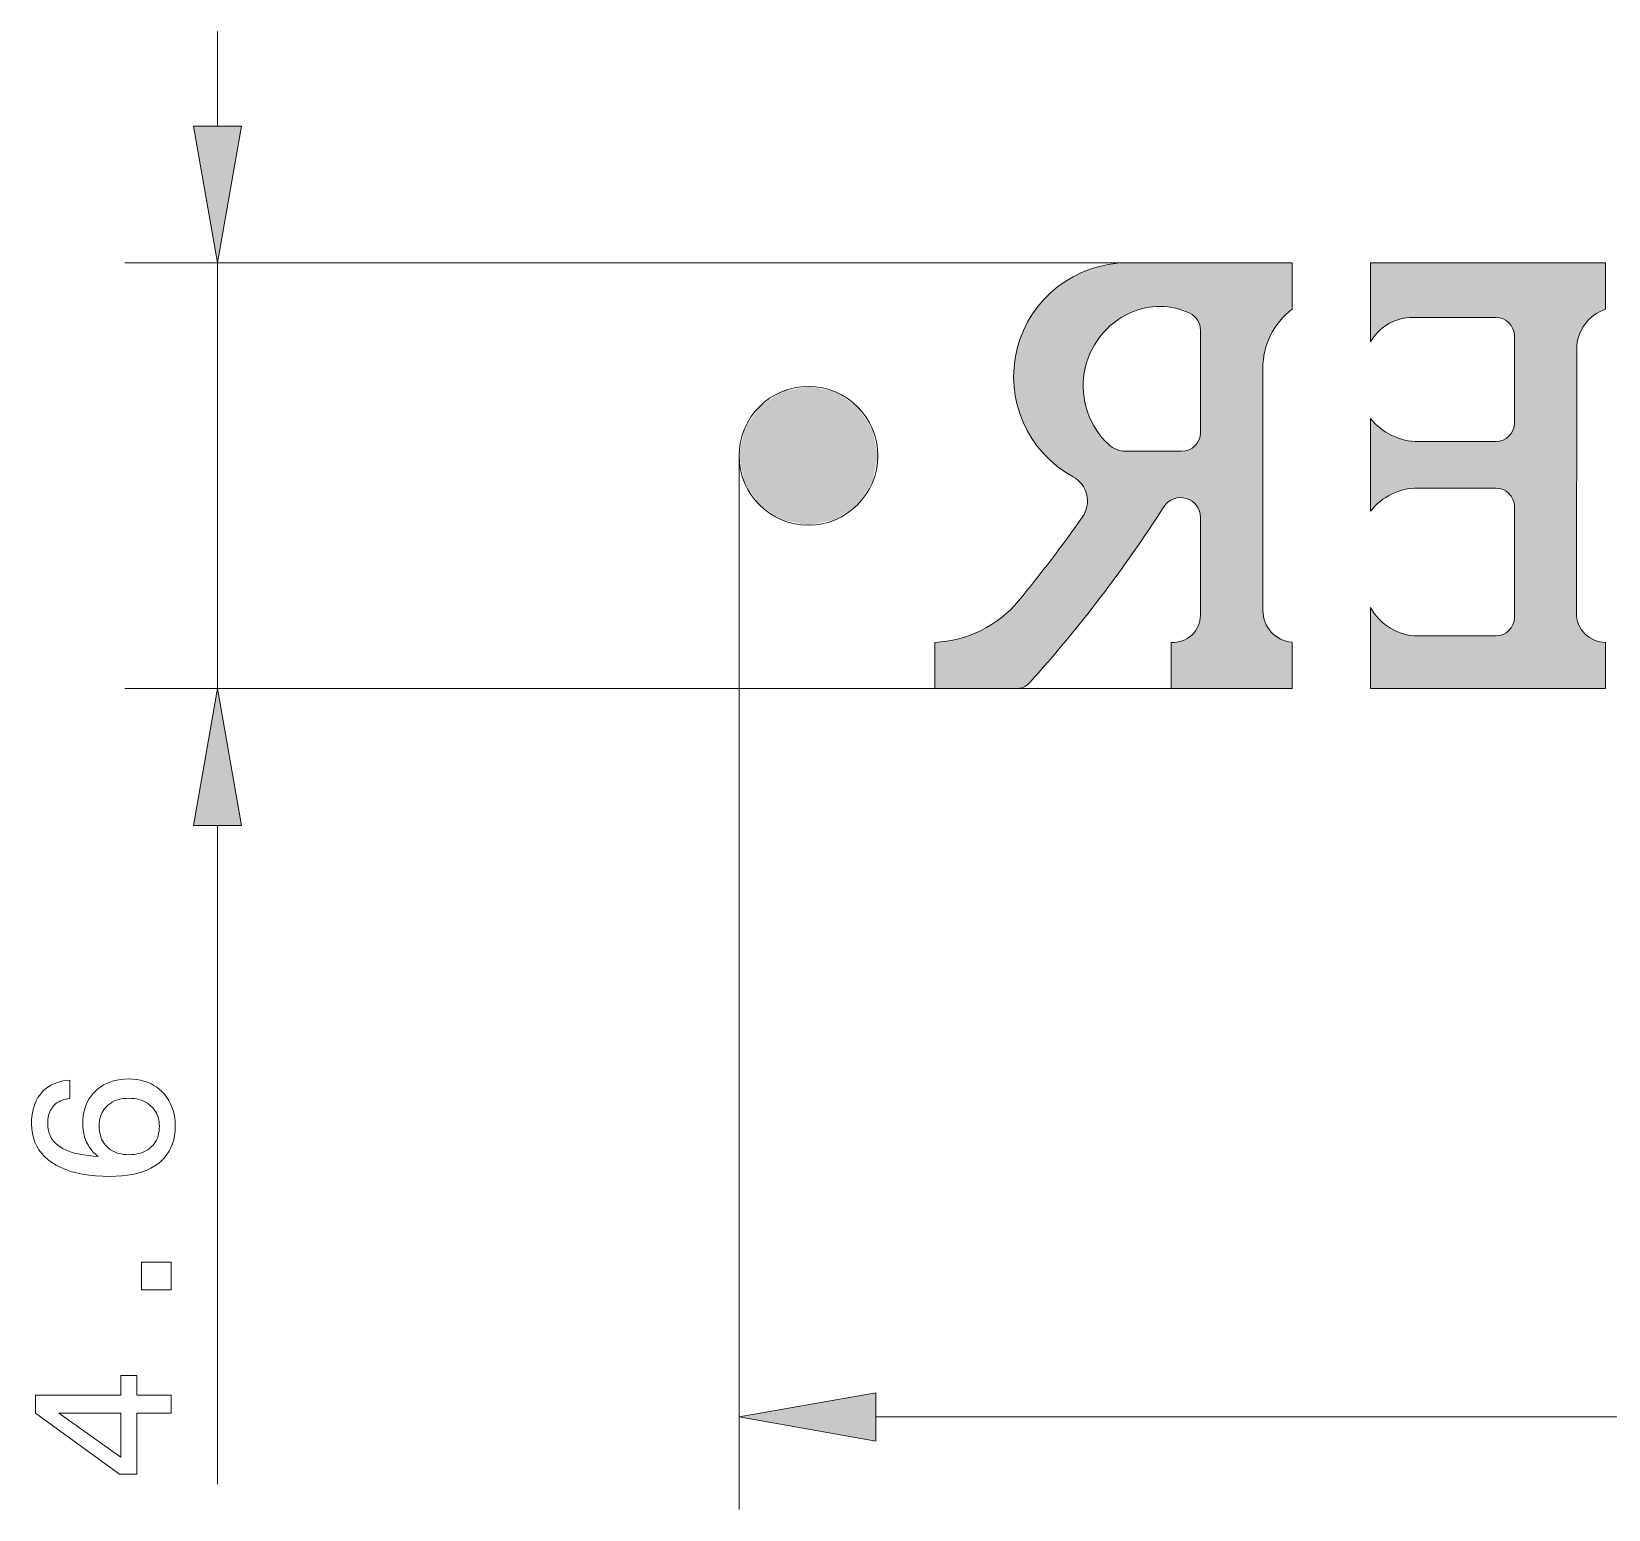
# Model space of a CAD drawing. Extents: x 0 to 297, y 0 to 420.
# Drawn here: x 147.32 to 181.41, y 343.66 to 375.59 of the extents above; entities that cross this region are included whole.
import ezdxf

# ---------------------------------------------------------------- set-up
doc = ezdxf.new("R2010")
doc.units = 0

msp = doc.modelspace()

# ---------------------------------------------------------------- linework, layer by layer
at = {"color": 7, "lineweight": 13, "ltscale": 0.05114}
msp.add_line((151.341, 373.549), (151.341, 375.595), dxfattribs=at)
at = {"color": 7, "lineweight": 13}
for p, q in [((171.011, 370.595), (149.341, 370.595)), ((162.615, 366.427), (162.615, 343.656)), ((171.957, 361.395), (149.341, 361.395)), ((165.569, 345.656), (275.057, 345.656))]:
    msp.add_line(p, q, dxfattribs=at)
at = {"color": 7, "lineweight": 13, "ltscale": 0.23}
msp.add_line((151.341, 361.395), (151.341, 370.595), dxfattribs=at)
at = {"color": 7, "lineweight": 18, "ltscale": 0.088949}
msp.add_line((174.569, 370.595), (171.011, 370.595), dxfattribs=at)
at = {"color": 7, "lineweight": 18, "ltscale": 0.025}
for p, q in [((174.569, 369.595), (174.569, 370.595)), ((181.347, 369.595), (181.347, 370.595)), ((166.848, 361.395), (166.848, 362.395)), ((171.957, 361.395), (171.957, 362.395)), ((174.569, 361.395), (174.569, 362.395)), ((181.347, 361.395), (181.347, 362.395))]:
    msp.add_line(p, q, dxfattribs=at)
at = {"color": 7, "lineweight": 18, "ltscale": 0.04267}
msp.add_line((176.268, 370.595), (176.268, 368.888), dxfattribs=at)
at = {"color": 7, "lineweight": 18, "ltscale": 0.126993}
for p, q in [((176.268, 370.595), (181.347, 370.595)), ((176.268, 361.395), (181.347, 361.395))]:
    msp.add_line(p, q, dxfattribs=at)
at = {"color": 7, "lineweight": 18, "ltscale": 0.045094}
msp.add_line((177.172, 369.417), (178.975, 369.417), dxfattribs=at)
at = {"color": 7, "lineweight": 18, "ltscale": 0.055546}
msp.add_line((172.588, 369.145), (172.588, 366.923), dxfattribs=at)
at = {"color": 7, "lineweight": 18, "ltscale": 0.04713}
msp.add_line((179.375, 369.017), (179.375, 367.132), dxfattribs=at)
at = {"color": 7, "lineweight": 18, "ltscale": 0.142591}
msp.add_line((180.723, 368.73), (180.715, 363.026), dxfattribs=at)
at = {"color": 7, "lineweight": 18, "ltscale": 0.130804}
msp.add_line((173.938, 363.085), (173.938, 368.317), dxfattribs=at)
at = {"color": 7, "lineweight": 18, "ltscale": 0.05}
msp.add_line((176.268, 367.232), (176.268, 365.232), dxfattribs=at)
at = {"color": 7, "lineweight": 18, "ltscale": 0.030323}
msp.add_line((172.188, 366.523), (170.975, 366.523), dxfattribs=at)
at = {"color": 7, "lineweight": 18, "ltscale": 0.041825}
msp.add_line((178.975, 366.732), (177.302, 366.732), dxfattribs=at)
at = {"color": 7, "lineweight": 18, "ltscale": 0.04222}
msp.add_line((178.975, 365.728), (177.287, 365.728), dxfattribs=at)
at = {"color": 7, "lineweight": 18, "ltscale": 0.052787}
msp.add_line((172.588, 365.096), (172.588, 362.984), dxfattribs=at)
at = {"color": 7, "lineweight": 18, "ltscale": 0.059834}
msp.add_line((179.375, 365.328), (179.375, 362.935), dxfattribs=at)
at = {"color": 7, "lineweight": 18, "ltscale": 0.043821}
msp.add_line((176.268, 363.148), (176.268, 361.395), dxfattribs=at)
at = {"color": 7, "lineweight": 18, "ltscale": 0.042129}
msp.add_line((177.29, 362.535), (178.975, 362.535), dxfattribs=at)
at = {"color": 7, "lineweight": 18, "ltscale": 0.043904}
msp.add_line((166.848, 361.395), (168.604, 361.395), dxfattribs=at)
at = {"color": 7, "lineweight": 18, "ltscale": 0.065295}
msp.add_line((171.957, 361.395), (174.569, 361.395), dxfattribs=at)
at = {"color": 7, "lineweight": 13, "ltscale": 0.355972}
msp.add_line((151.341, 344.202), (151.341, 358.44), dxfattribs=at)
at = {"color": 7, "lineweight": 13}
for points in [[(150.82, 373.549), (151.341, 370.595), (151.862, 373.549)], [(151.862, 358.44), (151.341, 361.395), (150.82, 358.44)], [(148.153, 352.934), (148.153, 352.537), (148.107, 352.532), (148.064, 352.524), (148.022, 352.513), (147.983, 352.5), (147.946, 352.485), (147.912, 352.468), (147.879, 352.448), (147.849, 352.426), (147.821, 352.402), (147.795, 352.375), (147.772, 352.346), (147.751, 352.315), (147.733, 352.282), (147.716, 352.247), (147.703, 352.21), (147.692, 352.171), (147.683, 352.13), (147.677, 352.086), (147.673, 352.041), (147.672, 351.994), (147.675, 351.929), (147.683, 351.868), (147.696, 351.81), (147.715, 351.755), (147.74, 351.703), (147.769, 351.654), (147.804, 351.609), (147.845, 351.566), (147.891, 351.526), (147.942, 351.49), (147.999, 351.456), (148.061, 351.426), (148.129, 351.398), (148.202, 351.373), (148.281, 351.351), (148.366, 351.332), (148.456, 351.316), (148.552, 351.303), (148.653, 351.293), (148.76, 351.285), (148.728, 351.311), (148.698, 351.338), (148.67, 351.366), (148.643, 351.395), (148.617, 351.426), (148.593, 351.457), (148.571, 351.49), (148.55, 351.523), (148.531, 351.558), (148.513, 351.594), (148.497, 351.631), (148.483, 351.669), (148.47, 351.707), (148.459, 351.747), (148.45, 351.787), (148.442, 351.828), (148.437, 351.871), (148.432, 351.913), (148.43, 351.957), (148.429, 352.002), (148.432, 352.086), (148.44, 352.166), (148.453, 352.243), (148.473, 352.317), (148.497, 352.388), (148.527, 352.455), (148.563, 352.52), (148.604, 352.581), (148.65, 352.639), (148.702, 352.693), (148.758, 352.744), (148.818, 352.789), (148.881, 352.829), (148.948, 352.863), (149.018, 352.893), (149.092, 352.917), (149.169, 352.935), (149.25, 352.948), (149.334, 352.956), (149.422, 352.959), (149.51, 352.956), (149.594, 352.948), (149.675, 352.934), (149.753, 352.914), (149.827, 352.889), (149.898, 352.858), (149.965, 352.821), (150.03, 352.779), (150.091, 352.731), (150.148, 352.678), (150.201, 352.62), (150.249, 352.558), (150.291, 352.493), (150.327, 352.425), (150.358, 352.353), (150.383, 352.277), (150.402, 352.198), (150.416, 352.116), (150.425, 352.03), (150.428, 351.941), (150.424, 351.838), (150.413, 351.74), (150.395, 351.647), (150.369, 351.559), (150.336, 351.475), (150.296, 351.397), (150.249, 351.324), (150.194, 351.255), (150.132, 351.192), (150.063, 351.133), (149.987, 351.08), (149.904, 351.032), (149.815, 350.99), (149.719, 350.954), (149.617, 350.923), (149.509, 350.898), (149.394, 350.878), (149.273, 350.864), (149.145, 350.856), (149.011, 350.853), (148.853, 350.856), (148.703, 350.865), (148.56, 350.88), (148.425, 350.901), (148.296, 350.928), (148.175, 350.96), (148.062, 350.999), (147.955, 351.044), (147.856, 351.095), (147.764, 351.151), (147.68, 351.213), (147.605, 351.28), (147.539, 351.352), (147.481, 351.428), (147.433, 351.509), (147.393, 351.595), (147.362, 351.686), (147.34, 351.782), (147.327, 351.882), (147.322, 351.987), (147.324, 352.071), (147.331, 352.151), (147.342, 352.228), (147.357, 352.301), (147.376, 352.37), (147.4, 352.436), (147.428, 352.498), (147.461, 352.557), (147.498, 352.612), (147.539, 352.663), (147.584, 352.71), (147.633, 352.753), (147.686, 352.791), (147.742, 352.825), (147.801, 352.854), (147.864, 352.879), (147.931, 352.9), (148.001, 352.916), (148.075, 352.927)], [(149.426, 352.542), (149.369, 352.54), (149.314, 352.535), (149.261, 352.527), (149.211, 352.516), (149.163, 352.501), (149.117, 352.483), (149.074, 352.462), (149.033, 352.438), (148.994, 352.41), (148.958, 352.379), (148.925, 352.346), (148.895, 352.31), (148.869, 352.273), (148.846, 352.233), (148.827, 352.192), (148.811, 352.148), (148.799, 352.103), (148.79, 352.055), (148.785, 352.005), (148.783, 351.953), (148.785, 351.896), (148.79, 351.841), (148.799, 351.788), (148.811, 351.738), (148.826, 351.69), (148.845, 351.645), (148.868, 351.603), (148.894, 351.563), (148.923, 351.526), (148.956, 351.491), (148.992, 351.459), (149.03, 351.43), (149.071, 351.405), (149.115, 351.383), (149.161, 351.365), (149.21, 351.35), (149.261, 351.338), (149.315, 351.33), (149.371, 351.325), (149.43, 351.323), (149.489, 351.325), (149.546, 351.33), (149.6, 351.338), (149.652, 351.35), (149.701, 351.365), (149.747, 351.383), (149.791, 351.404), (149.833, 351.429), (149.872, 351.457), (149.909, 351.489), (149.943, 351.523), (149.973, 351.56), (149.999, 351.598), (150.022, 351.64), (150.042, 351.683), (150.058, 351.729), (150.07, 351.778), (150.079, 351.828), (150.084, 351.881), (150.086, 351.937), (150.084, 351.99), (150.079, 352.04), (150.07, 352.089), (150.057, 352.136), (150.04, 352.181), (150.02, 352.224), (149.997, 352.264), (149.969, 352.303), (149.938, 352.34), (149.904, 352.374), (149.866, 352.406), (149.826, 352.434), (149.784, 352.46), (149.74, 352.481), (149.693, 352.5), (149.644, 352.515), (149.593, 352.527), (149.54, 352.535), (149.484, 352.54)], [(150.341, 348.401), (149.698, 348.401), (149.698, 348.998), (150.341, 348.998)], [(150.341, 345.738), (149.599, 345.738), (149.599, 344.421), (149.22, 344.421), (147.409, 345.734), (147.409, 346.126), (149.253, 346.126), (149.253, 346.554), (149.599, 346.554), (149.599, 346.126), (150.341, 346.126)], [(165.569, 346.177), (162.615, 345.656), (165.569, 345.135)], [(149.253, 344.783), (149.253, 345.738), (147.91, 345.738)]]:
    msp.add_lwpolyline(points, close=True, dxfattribs=at)
at = {"color": 7, "lineweight": 18}
msp.add_lwpolyline([(177.172, 369.417), (177.107, 369.415), (177.043, 369.409), (176.98, 369.399), (176.917, 369.385), (176.855, 369.367), (176.794, 369.346), (176.735, 369.32), (176.677, 369.291), (176.621, 369.259), (176.568, 369.223), (176.517, 369.184), (176.468, 369.142), (176.422, 369.096), (176.379, 369.048), (176.339, 368.998), (176.302, 368.945), (176.268, 368.888)], dxfattribs=at)
msp.add_circle((164.115, 366.427), 1.5, dxfattribs=at)
for centre, radius, start, end in [((171.011, 368.135), 2.46, 90, 241.4171), ((171.789, 367.939), 1.735, 114.0471, 227.1347), ((171.704, 368.13), 1.525, 64.4807, 114.0471), ((172.188, 369.145), 0.4, 0, 64.4807), ((175.548, 368.317), 1.61, 127.4457, 180), ((181.636, 368.729), 0.913, 108.4461, 179.92), ((178.975, 369.017), 0.4, 0, 90), ((177.302, 368.053), 1.321, 218.4255, 270), ((178.975, 367.132), 0.4, 270, 0), ((172.188, 366.923), 0.4, 270, 360), ((170.975, 367.062), 0.539, 227.1347, 270), ((169.547, 365.448), 0.6, 325.0071, 61.4171), ((172.161, 365.096), 0.428, 0, 147.346), ((177.287, 364.434), 1.294, 90, 141.9369), ((178.975, 365.328), 0.4, 0, 90), ((147.2, 381.092), 27.878, 320.3249, 325.0071), ((147.2, 381.092), 29.218, 317.9639, 327.346), ((166.74, 364.883), 2.491, 272.4769, 320.3249), ((174.63, 363.085), 0.692, 180, 264.9145), ((177.29, 363.695), 1.16, 208.1398, 270), ((181.346, 363.025), 0.631, 179.92, 270.15), ((171.998, 362.984), 0.591, 266.0725, 360), ((178.975, 362.935), 0.4, 270, 360), ((168.604, 361.795), 0.4, 270, 317.9639)]:
    msp.add_arc(centre, radius, start, end, dxfattribs=at)
at = {"color": 7, "lineweight": 13}
for points in [[(150.82, 373.549), (151.341, 370.595), (150.82, 373.549), (151.862, 373.549)], [(151.862, 358.44), (151.341, 361.395), (151.862, 358.44), (150.82, 358.44)], [(165.569, 346.177), (162.615, 345.656), (165.569, 346.177), (165.569, 345.135)]]:
    msp.add_solid(points, dxfattribs=at)
at = {"color": 7, "lineweight": 5}
for points in [[(170.607, 370.561), (170.213, 370.462), (170.416, 368.999), (170.296, 368.822)], [(170.607, 370.561), (170.416, 368.999), (170.717, 369.302), (170.557, 369.16)], [(171.011, 370.595), (170.607, 370.561), (170.892, 369.424), (170.717, 369.302)], [(171.011, 370.595), (170.892, 369.424), (171.158, 369.554), (171.082, 369.523)], [(174.569, 370.595), (171.011, 370.595), (171.315, 369.605), (171.236, 369.582)], [(171.011, 370.595), (171.158, 369.554), (171.236, 369.582)], [(174.569, 370.595), (171.315, 369.605), (171.477, 369.638), (171.395, 369.624)], [(174.569, 370.595), (171.477, 369.638), (171.641, 369.654), (171.558, 369.648)], [(174.569, 370.595), (171.641, 369.654), (171.806, 369.652), (171.723, 369.655)], [(174.569, 370.595), (171.806, 369.652), (171.969, 369.632), (171.888, 369.644)], [(174.569, 370.595), (171.969, 369.632), (172.13, 369.594), (172.05, 369.615)], [(174.569, 370.595), (172.13, 369.594), (172.285, 369.54), (172.208, 369.569)], [(174.569, 370.595), (172.285, 369.54), (172.386, 369.493), (172.361, 369.506)], [(174.569, 370.595), (172.386, 369.493), (172.432, 369.462), (172.41, 369.478)], [(174.569, 370.595), (172.432, 369.462), (172.474, 369.425), (172.454, 369.444)], [(174.569, 370.595), (172.474, 369.425), (172.511, 369.382), (172.493, 369.404)], [(174.569, 370.595), (172.511, 369.382), (172.541, 369.334), (172.527, 369.359)], [(174.569, 370.595), (172.541, 369.334), (172.564, 369.283), (172.553, 369.309)], [(174.569, 370.595), (172.564, 369.283), (172.579, 369.229), (172.573, 369.256)], [(174.569, 370.595), (172.579, 369.229), (172.587, 369.173), (172.584, 369.201)], [(174.569, 370.595), (172.587, 369.173), (174.004, 368.772), (172.588, 369.145)], [(174.569, 370.595), (174.004, 368.772), (174.066, 368.946), (174.032, 368.86)], [(174.569, 370.595), (174.066, 368.946), (174.148, 369.111), (174.104, 369.029)], [(174.569, 370.595), (174.148, 369.111), (174.248, 369.266), (174.195, 369.19)], [(174.569, 370.595), (174.248, 369.266), (174.365, 369.409), (174.304, 369.339)], [(174.569, 370.595), (174.365, 369.409), (174.497, 369.537), (174.429, 369.474)], [(174.569, 370.595), (174.497, 369.537), (174.569, 369.595)], [(181.347, 370.595), (176.268, 370.595), (177.172, 369.417), (176.901, 369.381)], [(176.268, 370.595), (176.268, 368.888), (176.648, 369.275), (176.432, 369.107)], [(176.268, 370.595), (176.648, 369.275), (176.901, 369.381)], [(181.347, 370.595), (177.172, 369.417), (179.015, 369.415), (178.975, 369.417)], [(181.347, 370.595), (179.015, 369.415), (179.092, 369.4), (179.054, 369.409)], [(181.347, 370.595), (179.092, 369.4), (179.164, 369.37), (179.129, 369.387)], [(181.347, 370.595), (179.164, 369.37), (179.229, 369.326), (179.198, 369.35)], [(181.347, 370.595), (179.229, 369.326), (179.285, 369.271), (179.258, 369.3)], [(181.347, 370.595), (179.285, 369.271), (179.328, 369.206), (179.308, 369.239)], [(181.347, 370.595), (179.328, 369.206), (179.358, 369.133), (179.345, 369.17)], [(181.347, 370.595), (179.358, 369.133), (179.374, 369.056), (179.368, 369.095)], [(181.347, 370.595), (179.374, 369.056), (180.768, 369.01), (179.375, 369.017)], [(181.347, 370.595), (180.768, 369.01), (180.822, 369.142), (180.792, 369.077)], [(181.347, 370.595), (180.822, 369.142), (180.896, 369.263), (180.856, 369.204)], [(181.347, 370.595), (180.896, 369.263), (180.988, 369.372), (180.94, 369.319)], [(181.347, 370.595), (180.988, 369.372), (181.095, 369.464), (181.04, 369.42)], [(181.347, 370.595), (181.095, 369.464), (181.216, 369.539), (181.154, 369.504)], [(181.347, 370.595), (181.216, 369.539), (181.347, 369.595), (181.281, 369.57)], [(169.888, 365.942), (169.841, 370.299), (169.834, 365.975), (169.502, 370.077)], [(170.213, 370.462), (169.841, 370.299), (170.056, 368.009), (169.888, 365.942)], [(170.213, 370.462), (170.056, 368.009), (170.125, 368.431), (170.078, 368.222)], [(170.213, 370.462), (170.125, 368.431), (170.296, 368.822), (170.199, 368.632)], [(169.834, 365.975), (169.502, 370.077), (169.495, 366.198), (169.203, 369.803)], [(169.495, 366.198), (169.203, 369.803), (169.197, 366.474), (168.953, 369.483)], [(169.197, 366.474), (168.953, 369.483), (168.949, 366.794), (168.76, 369.126)], [(168.949, 366.794), (168.76, 369.126), (168.756, 367.152), (168.627, 368.742)], [(172.588, 369.145), (172.588, 366.923), (173.941, 363.021), (173.95, 362.957)], [(172.588, 369.145), (173.941, 363.021), (173.938, 368.317), (173.938, 363.085)], [(172.588, 369.145), (173.938, 368.317), (173.949, 368.501), (173.941, 368.409)], [(172.588, 369.145), (173.949, 368.501), (173.98, 368.683), (173.962, 368.592)], [(172.588, 369.145), (173.98, 368.683), (174.004, 368.772)], [(179.375, 369.017), (179.375, 367.132), (180.718, 362.964), (180.727, 362.903)], [(179.375, 369.017), (180.718, 362.964), (180.723, 368.73), (180.715, 363.026)], [(179.375, 369.017), (180.723, 368.73), (180.734, 368.872), (180.726, 368.801)], [(179.375, 369.017), (180.734, 368.872), (180.768, 369.01), (180.748, 368.942)], [(168.756, 367.152), (168.627, 368.742), (168.625, 367.536), (168.56, 368.342)], [(168.625, 367.536), (168.56, 368.342), (168.559, 367.936)], [(162.729, 365.853), (165.175, 367.488), (164.115, 367.927), (164.689, 367.813)], [(162.729, 365.853), (164.115, 367.927), (163.054, 367.488), (163.541, 367.813)], [(170.056, 368.009), (169.888, 365.942), (169.984, 365.86), (169.938, 365.903)], [(169.984, 365.86), (170.024, 365.812), (170.056, 368.009), (170.06, 365.76)], [(170.056, 368.009), (170.06, 365.76), (170.06, 367.796), (170.09, 365.704)], [(170.06, 367.796), (170.09, 365.704), (170.091, 367.584), (170.114, 365.646)], [(162.729, 365.853), (163.054, 367.488), (162.615, 366.427), (162.729, 367.001)], [(162.729, 365.853), (165.615, 366.427), (165.175, 367.488), (165.5, 367.001)], [(170.147, 367.378), (170.091, 367.584), (170.131, 365.585), (170.114, 365.646)], [(170.147, 367.378), (170.131, 365.585), (170.147, 365.46), (170.142, 365.523)], [(170.147, 367.378), (170.147, 365.46), (170.229, 367.18), (170.246, 363.131)], [(170.229, 367.18), (170.246, 363.131), (170.334, 366.994), (170.429, 363.367)], [(176.268, 367.232), (176.314, 365.288), (176.315, 367.175), (176.364, 365.342)], [(176.314, 365.288), (176.268, 367.232), (176.268, 365.232)], [(176.315, 367.175), (176.364, 365.342), (176.366, 367.121), (176.417, 365.393)], [(176.366, 367.121), (176.417, 365.393), (176.42, 367.07), (176.473, 365.44)], [(179.374, 367.093), (179.375, 365.328), (179.375, 367.132), (180.742, 362.843)], [(179.375, 367.132), (180.742, 362.843), (180.727, 362.903)], [(170.334, 366.994), (170.429, 363.367), (170.461, 366.822), (170.609, 363.606)], [(170.461, 366.822), (170.609, 363.606), (170.609, 366.667)], [(172.566, 365.231), (172.558, 366.77), (172.541, 366.735)], [(172.583, 365.164), (172.571, 366.807), (172.566, 365.231), (172.558, 366.77)], [(172.586, 366.884), (172.581, 366.845), (172.583, 365.164), (172.571, 366.807)], [(172.588, 365.096), (172.586, 366.884), (172.583, 365.164)], [(172.588, 365.096), (173.985, 362.834), (172.586, 366.884), (172.588, 366.923)], [(172.588, 366.923), (173.985, 362.834), (173.95, 362.957), (173.965, 362.895)], [(176.42, 367.07), (176.473, 365.44), (176.477, 367.022), (176.531, 365.485)], [(176.477, 367.022), (176.531, 365.485), (176.536, 366.977), (176.592, 365.526)], [(176.536, 366.977), (176.592, 365.526), (176.598, 366.935), (176.655, 365.564)], [(176.598, 366.935), (176.655, 365.564), (176.662, 366.898), (176.72, 365.598)], [(176.662, 366.898), (176.72, 365.598), (176.728, 366.863), (176.787, 365.628)], [(176.728, 366.863), (176.787, 365.628), (176.796, 366.833), (176.855, 365.654)], [(176.796, 366.833), (176.855, 365.654), (176.865, 366.806), (176.925, 365.677)], [(176.865, 366.806), (176.925, 365.677), (176.936, 366.784), (176.996, 365.695)], [(176.936, 366.784), (176.996, 365.695), (177.008, 366.765), (177.068, 365.71)], [(179.129, 366.762), (179.164, 365.681), (179.164, 366.779), (179.198, 365.661)], [(179.164, 366.779), (179.198, 365.661), (179.198, 366.799), (179.229, 365.637)], [(179.198, 366.799), (179.229, 365.637), (179.229, 366.823), (179.258, 365.611)], [(179.229, 366.823), (179.258, 365.611), (179.258, 366.849), (179.285, 365.582)], [(179.258, 366.849), (179.285, 365.582), (179.285, 366.878), (179.308, 365.55)], [(179.285, 366.878), (179.308, 365.55), (179.308, 366.91), (179.328, 365.517)], [(179.308, 366.91), (179.328, 365.517), (179.328, 366.943), (179.345, 365.481)], [(179.328, 366.943), (179.345, 365.481), (179.345, 366.979), (179.358, 365.444)], [(179.345, 366.979), (179.358, 365.444), (179.358, 367.016), (179.368, 365.406)], [(179.358, 367.016), (179.368, 365.406), (179.368, 367.054), (179.374, 365.367)], [(179.368, 367.054), (179.374, 365.367), (179.374, 367.093), (179.375, 365.328)], [(162.729, 365.853), (165.175, 365.367), (165.615, 366.427), (165.5, 365.853)], [(170.787, 363.846), (170.628, 366.651), (170.609, 363.606), (170.609, 366.667)], [(170.787, 363.846), (170.668, 366.62), (170.628, 366.651), (170.647, 366.635)], [(170.787, 363.846), (170.71, 366.593), (170.668, 366.62), (170.689, 366.606)], [(170.787, 363.846), (170.755, 366.57), (170.71, 366.593), (170.733, 366.581)], [(170.787, 363.846), (170.802, 366.552), (170.755, 366.57), (170.778, 366.561)], [(170.962, 364.089), (170.802, 366.552), (170.787, 363.846)], [(170.962, 364.089), (170.851, 366.538), (170.802, 366.552), (170.826, 366.544)], [(170.962, 364.089), (170.9, 366.529), (170.851, 366.538), (170.875, 366.533)], [(170.962, 364.089), (170.95, 366.524), (170.9, 366.529), (170.925, 366.526)], [(170.962, 364.089), (171.135, 364.333), (170.95, 366.524), (170.975, 366.523)], [(172.188, 366.523), (170.975, 366.523), (171.305, 364.579), (171.135, 364.333)], [(172.188, 366.523), (171.305, 364.579), (171.638, 365.075), (171.473, 364.826)], [(172.188, 366.523), (171.638, 365.075), (171.842, 365.381), (171.8, 365.326)], [(172.188, 366.523), (171.842, 365.381), (171.948, 365.467), (171.892, 365.428)], [(172.188, 366.523), (171.948, 365.467), (172.077, 365.515), (172.011, 365.496)], [(172.077, 365.515), (172.145, 365.523), (172.188, 366.523), (172.214, 365.52)], [(172.188, 366.523), (172.214, 365.52), (172.228, 366.525), (172.281, 365.506)], [(172.228, 366.525), (172.281, 365.506), (172.266, 366.531)], [(172.304, 366.541), (172.266, 366.531), (172.345, 365.482), (172.281, 365.506)], [(172.304, 366.541), (172.345, 365.482), (172.341, 366.554)], [(172.377, 366.571), (172.341, 366.554), (172.404, 365.447), (172.345, 365.482)], [(172.377, 366.571), (172.404, 365.447), (172.411, 366.591)], [(172.457, 365.404), (172.442, 366.614), (172.404, 365.447), (172.411, 366.591)], [(172.457, 365.404), (172.503, 365.352), (172.442, 366.614), (172.471, 366.641)], [(172.503, 365.352), (172.498, 366.67), (172.471, 366.641)], [(172.54, 365.294), (172.521, 366.701), (172.503, 365.352), (172.498, 366.67)], [(172.566, 365.231), (172.541, 366.735), (172.54, 365.294), (172.521, 366.701)], [(177.008, 366.765), (177.068, 365.71), (177.081, 366.751), (177.14, 365.72)], [(177.081, 366.751), (177.14, 365.72), (177.154, 366.74), (177.213, 365.726)], [(177.154, 366.74), (177.213, 365.726), (177.228, 366.734), (177.287, 365.728)], [(177.228, 366.734), (177.287, 365.728), (177.302, 366.732), (178.975, 365.728)], [(177.302, 366.732), (178.975, 365.728), (178.975, 366.732), (179.015, 365.726)], [(178.975, 366.732), (179.015, 365.726), (179.015, 366.734), (179.054, 365.721)], [(179.015, 366.734), (179.054, 365.721), (179.054, 366.74), (179.092, 365.711)], [(179.054, 366.74), (179.092, 365.711), (179.092, 366.749), (179.129, 365.698)], [(179.092, 366.749), (179.129, 365.698), (179.129, 366.762), (179.164, 365.681)], [(162.729, 365.853), (163.054, 365.367), (164.115, 364.927), (163.541, 365.042)], [(162.729, 365.853), (164.115, 364.927), (165.175, 365.367), (164.689, 365.042)], [(170.246, 363.131), (170.147, 365.46), (170.136, 365.335), (170.145, 365.397)], [(170.061, 362.896), (170.072, 365.158), (169.957, 364.988), (170.039, 365.104)], [(170.246, 363.131), (170.1, 365.214), (170.061, 362.896), (170.072, 365.158)], [(170.246, 363.131), (170.136, 365.335), (170.1, 365.214), (170.121, 365.274)], [(172.588, 365.096), (172.588, 362.984), (173.985, 362.834), (174.569, 361.395)], [(181.347, 361.395), (180.763, 362.784), (179.375, 362.935), (179.375, 365.328)], [(179.375, 365.328), (180.763, 362.784), (180.742, 362.843)], [(169.874, 364.872), (169.791, 364.756), (169.874, 362.663), (169.707, 364.641)], [(170.061, 362.896), (169.957, 364.988), (169.874, 362.663), (169.874, 364.872)], [(169.492, 362.202), (169.684, 362.432), (169.453, 364.298), (169.538, 364.412)], [(169.684, 362.432), (169.623, 364.526), (169.538, 364.412)], [(169.874, 362.663), (169.707, 364.641), (169.684, 362.432), (169.623, 364.526)], [(169.297, 361.975), (169.367, 364.184), (169.193, 363.959), (169.28, 364.071)], [(169.492, 362.202), (169.453, 364.298), (169.297, 361.975), (169.367, 364.184)], [(168.928, 363.624), (169.1, 361.75), (169.017, 363.735), (169.105, 363.847)], [(169.297, 361.975), (169.193, 363.959), (169.1, 361.75), (169.105, 363.847)], [(168.748, 363.403), (168.657, 363.293), (168.687, 361.404), (168.667, 361.4)], [(168.748, 363.403), (168.687, 361.404), (168.728, 361.414), (168.708, 361.408)], [(168.748, 363.403), (168.728, 361.414), (168.767, 361.429), (168.747, 361.421)], [(168.838, 363.513), (168.748, 363.403), (168.786, 361.438), (168.767, 361.429)], [(168.838, 363.513), (168.786, 361.438), (168.822, 361.459), (168.804, 361.448)], [(168.838, 363.513), (168.822, 361.459), (168.839, 361.471)], [(168.928, 363.624), (168.838, 363.513), (168.856, 361.484), (168.839, 361.471)], [(168.928, 363.624), (168.856, 361.484), (168.887, 361.512), (168.872, 361.497)], [(168.887, 361.512), (168.901, 361.527), (168.928, 363.624), (169.1, 361.75)], [(168.604, 361.395), (168.572, 363.195), (168.386, 363.014), (168.481, 363.102)], [(168.657, 363.293), (168.572, 363.195), (168.625, 361.395), (168.604, 361.395)], [(168.657, 363.293), (168.625, 361.395), (168.667, 361.4), (168.646, 361.397)], [(176.268, 361.395), (176.35, 363.015), (176.268, 363.148), (176.307, 363.08)], [(168.604, 361.395), (167.963, 362.713), (167.73, 362.598), (167.848, 362.652)], [(168.604, 361.395), (168.182, 362.852), (167.963, 362.713), (168.074, 362.78)], [(168.604, 361.395), (168.386, 363.014), (168.182, 362.852), (168.286, 362.93)], [(174.569, 361.395), (172.539, 362.749), (172.48, 362.643), (172.513, 362.695)], [(174.569, 361.395), (172.576, 362.864), (172.539, 362.749), (172.561, 362.805)], [(174.569, 361.395), (172.588, 362.984), (172.576, 362.864), (172.585, 362.924)], [(174.569, 361.395), (174.042, 362.719), (173.985, 362.834), (174.011, 362.775)], [(174.569, 361.395), (174.12, 362.617), (174.042, 362.719), (174.079, 362.666)], [(176.268, 361.395), (176.45, 362.895), (176.35, 363.015), (176.398, 362.953)], [(176.268, 361.395), (176.566, 362.789), (176.45, 362.895), (176.506, 362.84)], [(176.268, 361.395), (176.694, 362.7), (176.566, 362.789), (176.628, 362.742)], [(176.268, 361.395), (176.833, 362.629), (176.694, 362.7), (176.763, 362.662)], [(181.347, 361.395), (179.308, 362.713), (179.258, 362.652), (179.285, 362.681)], [(181.347, 361.395), (179.345, 362.782), (179.308, 362.713), (179.328, 362.746)], [(181.347, 361.395), (179.368, 362.857), (179.345, 362.782), (179.358, 362.819)], [(181.347, 361.395), (179.375, 362.935), (179.368, 362.857), (179.374, 362.896)], [(181.347, 361.395), (180.821, 362.675), (180.763, 362.784), (180.79, 362.728)], [(168.604, 361.395), (166.978, 362.404), (166.848, 361.395), (166.848, 362.395)], [(168.604, 361.395), (167.235, 362.442), (166.978, 362.404), (167.107, 362.42)], [(168.604, 361.395), (167.486, 362.507), (167.235, 362.442), (167.361, 362.471)], [(168.604, 361.395), (167.73, 362.598), (167.486, 362.507), (167.609, 362.549)], [(174.569, 361.395), (172.078, 362.399), (171.957, 362.395), (172.018, 362.394)], [(174.569, 361.395), (171.957, 362.395), (171.957, 361.395)], [(174.569, 361.395), (172.195, 362.428), (172.078, 362.399), (172.137, 362.41)], [(174.569, 361.395), (172.305, 362.479), (172.195, 362.428), (172.251, 362.451)], [(174.569, 361.395), (172.401, 362.552), (172.305, 362.479), (172.355, 362.513)], [(174.569, 361.395), (172.48, 362.643), (172.401, 362.552), (172.443, 362.596)], [(174.569, 361.395), (174.214, 362.531), (174.12, 362.617), (174.165, 362.572)], [(174.569, 361.395), (174.323, 362.464), (174.214, 362.531), (174.267, 362.495)], [(174.569, 361.395), (174.443, 362.418), (174.323, 362.464), (174.382, 362.438)], [(174.569, 361.395), (174.569, 362.395), (174.443, 362.418), (174.506, 362.404)], [(176.268, 361.395), (176.981, 362.577), (176.833, 362.629), (176.906, 362.6)], [(181.347, 361.395), (177.057, 362.559), (176.268, 361.395), (176.981, 362.577)], [(181.347, 361.395), (177.212, 362.538), (177.057, 362.559), (177.134, 362.545)], [(181.347, 361.395), (178.975, 362.535), (177.212, 362.538), (177.29, 362.535)], [(181.347, 361.395), (179.054, 362.543), (178.975, 362.535), (179.015, 362.537)], [(181.347, 361.395), (179.129, 362.565), (179.054, 362.543), (179.092, 362.552)], [(181.347, 361.395), (179.198, 362.602), (179.129, 362.565), (179.164, 362.582)], [(181.347, 361.395), (179.258, 362.652), (179.198, 362.602), (179.229, 362.626)], [(181.347, 361.395), (180.9, 362.579), (180.821, 362.675), (180.858, 362.625)], [(181.347, 361.395), (180.996, 362.501), (180.9, 362.579), (180.946, 362.538)], [(181.347, 361.395), (181.105, 362.442), (180.996, 362.501), (181.049, 362.469)], [(181.347, 361.395), (181.224, 362.407), (181.105, 362.442), (181.164, 362.422)], [(181.347, 361.395), (181.347, 362.395), (181.224, 362.407), (181.285, 362.398)]]:
    msp.add_solid(points, dxfattribs=at)

doc.saveas('drawing.dxf')
